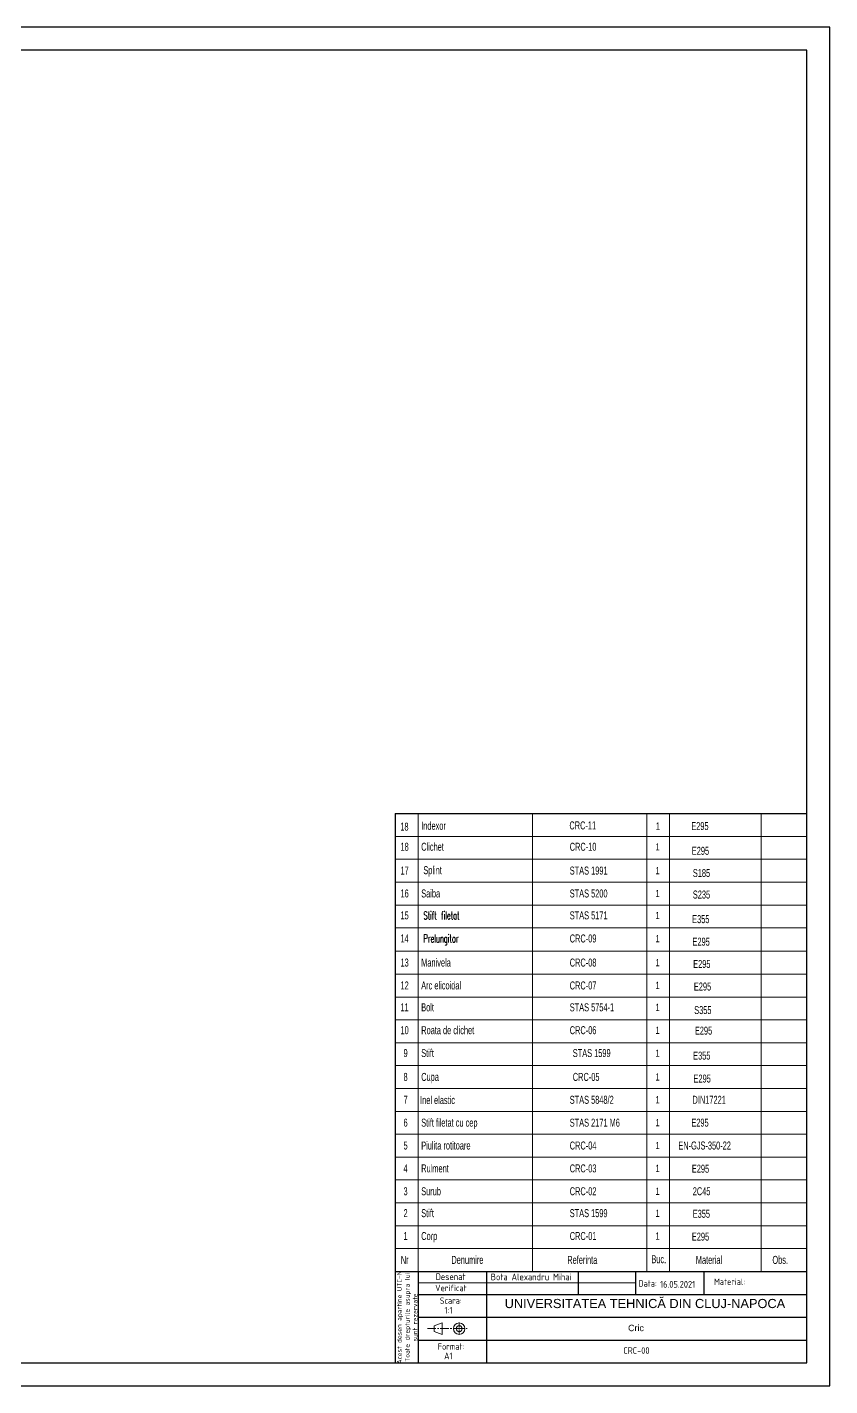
# Model space of a CAD drawing. Header units: millimetres. Extents: x 0 to 841, y 0 to 594.
# Drawn here: x 490 to 841, y 0 to 594 of the extents above; entities that cross this region are included whole.
import ezdxf

# ---------------------------------------------------------------- set-up
doc = ezdxf.new("R2010")
doc.units = ezdxf.units.MM
doc.header["$LTSCALE"] = 5
doc.linetypes.add('CENTER2', pattern=[1.125, 0.75, -0.125, 0.125, -0.125])
doc.layers.get('0').update_dxf_attribs({"lineweight": 30})
for name, color, linetype, lineweight in [('Hasura', 7, 'Continuous', 13), ('Thick', 7, 'Continuous', 30), ('Thin', 7, 'Continuous', 13)]:
    doc.layers.add(name, color=color, linetype=linetype, lineweight=lineweight)
doc.styles.add('SLDTEXTSTYLE0', font='TXT', dxfattribs={"width": 0.605})
doc.styles.add('SLDTEXTSTYLE1', font='TXT', dxfattribs={"width": 0.75})
doc.styles.add('SLDTEXTSTYLE2', font='TXT', dxfattribs={"width": 0.605, "bigfont": 'bigfont'})
doc.styles.get("Standard").update_dxf_attribs({"font": 'isocp.shx'})

# ---------------------------------------------------------------- blocks, each defined once
blk = doc.blocks.new('*U28')
at = {"layer": 'Thin', "color": 0, "linetype": 'CENTER2', "transparency": 16777216}
blk.add_line((-80.9, 0), (-63.54, 0), dxfattribs=at)
blk = doc.blocks.new('*U29')
at = {"layer": 'Thin', "color": 0, "linetype": 'CENTER2', "transparency": 16777216}
for p, q in [((-2.62, 0), (-0.5, 0)), ((0, 0.5), (0, 2.62)), ((0.5, 0), (2.62, 0)), ((0, -2.62), (0, -0.5))]:
    blk.add_line(p, q, dxfattribs=at)
at = {"layer": 'Thin', "color": 0, "linetype": 'Continuous', "transparency": 16777216}
for p, q in [((-0.25, 0), (0.25, 0)), ((0, -0.25), (0, 0.25))]:
    blk.add_line(p, q, dxfattribs=at)
blk = doc.blocks.new('SW_TABLEANNOTATION_0')
at = {"color": 0, "linetype": 'Continuous', "lineweight": 30}
for p, q in [((0, 0), (0, -200.21)), ((0, 0), (180, 0)), ((180, -200.21), (180, 0)), ((0, -200.21), (180, -200.21))]:
    blk.add_line(p, q, dxfattribs=at)
at = {"color": 0, "linetype": 'Continuous', "lineweight": 0}
for p, q in [((10, 0), (10, -190.21)), ((60, 0), (60, -190.21)), ((110, 0), (110, -190.21)), ((120, 0), (120, -190.21)), ((160, 0), (160, -190.21)), ((0, -20), (180, -20)), ((0, -30), (180, -30)), ((0, -40), (180, -40)), ((0, -50), (180, -50)), ((0, -60.21), (180, -60.21)), ((0, -70.21), (180, -70.21)), ((0, -80.21), (180, -80.21)), ((0, -90.21), (180, -90.21)), ((0, -100.21), (180, -100.21)), ((0, -110.21), (180, -110.21)), ((0, -120.21), (180, -120.21)), ((0, -130.21), (180, -130.21)), ((0, -140.21), (180, -140.21)), ((0, -150.21), (180, -150.21)), ((0, -160.21), (180, -160.21)), ((0, -170.21), (180, -170.21)), ((0, -180.21), (180, -180.21)), ((0, -190.21), (180, -190.21)), ((10, -190.21), (10, -200.21)), ((60, -190.21), (60, -200.21)), ((110, -190.21), (110, -200.21)), ((120, -190.21), (120, -200.21)), ((160, -190.21), (160, -200.21))]:
    blk.add_line(p, q, dxfattribs=at)
at = {"layer": 'Thin'}
blk.add_line((0, -10), (180, -10), dxfattribs=at)
at = {"color": 0, "linetype": 'Continuous', "lineweight": 0, "attachment_point": 1}
for s, insert, char_height, style in [('18', (2.26, -3.98), 3.5, 'SLDTEXTSTYLE0'), (' Indexor', (10.5, -3.57), 3.5, 'SLDTEXTSTYLE0'), ('CRC-11', (76.18, -3.42), 3.5, 'SLDTEXTSTYLE0'), ('1', (113.98, -3.89), 3.17, 'SLDTEXTSTYLE1'), ('E295', (129.46, -3.7), 3.5, 'SLDTEXTSTYLE0'), ('18', (2.33, -12.75), 3.5, 'SLDTEXTSTYLE0'), (' Clichet', (10.5, -12.75), 3.5, 'SLDTEXTSTYLE0'), ('1', (113.83, -12.96), 3.17, 'SLDTEXTSTYLE1'), ('E295', (129.7, -14.52), 3.5, 'SLDTEXTSTYLE0'), ('17', (2.33, -23.17), 3.5, 'SLDTEXTSTYLE0'), ('STAS 1991', (76.32, -23.17), 3.5, 'SLDTEXTSTYLE0'), ('1', (113.83, -23.34), 3.17, 'SLDTEXTSTYLE1'), ('S185', (130.15, -24.23), 3.5, 'SLDTEXTSTYLE0'), ('16', (2.33, -33.17), 3.5, 'SLDTEXTSTYLE0'), (' Saiba', (10.5, -33.17), 3.5, 'SLDTEXTSTYLE0'), ('STAS 5200', (76.32, -33.17), 3.5, 'SLDTEXTSTYLE0'), ('1', (113.83, -33.34), 3.17, 'SLDTEXTSTYLE1'), ('S235', (130.15, -33.65), 3.5, 'SLDTEXTSTYLE0'), ('15', (2.33, -42.75), 3.5, 'SLDTEXTSTYLE0'), (' Stift filetat', (10.5, -42.75), 3.5, 'SLDTEXTSTYLE2'), ('STAS 5171', (76.32, -42.75), 3.5, 'SLDTEXTSTYLE0'), ('1', (113.83, -42.96), 3.17, 'SLDTEXTSTYLE1'), ('E355', (129.85, -44.4), 3.5, 'SLDTEXTSTYLE0'), ('14', (2.33, -52.85), 3.5, 'SLDTEXTSTYLE0'), (' Prelungitor', (10.5, -52.85), 3.5, 'SLDTEXTSTYLE2'), ('CRC-09', (76.32, -52.85), 3.5, 'SLDTEXTSTYLE0'), ('1', (113.83, -53.07), 3.17, 'SLDTEXTSTYLE1'), ('E295', (130, -54.26), 3.5, 'SLDTEXTSTYLE0'), ('13', (2.33, -63.39), 3.5, 'SLDTEXTSTYLE0'), (' Manivela', (10.5, -63.39), 3.5, 'SLDTEXTSTYLE0'), ('CRC-08', (76.32, -63.39), 3.5, 'SLDTEXTSTYLE0'), ('1', (113.83, -63.55), 3.17, 'SLDTEXTSTYLE1'), ('E295', (130.3, -64), 3.5, 'SLDTEXTSTYLE0'), ('12', (2.33, -73.39), 3.5, 'SLDTEXTSTYLE0'), (' Arc elicoidal', (10.5, -73.39), 3.5, 'SLDTEXTSTYLE0'), ('CRC-07', (76.32, -73.39), 3.5, 'SLDTEXTSTYLE0'), ('1', (113.83, -73.55), 3.17, 'SLDTEXTSTYLE1'), ('E295', (130.6, -73.86), 3.5, 'SLDTEXTSTYLE0'), ('11', (2.33, -82.96), 3.5, 'SLDTEXTSTYLE0'), (' Bolt', (10.5, -82.96), 3.5, 'SLDTEXTSTYLE0'), ('STAS 5754-1', (76.32, -82.96), 3.5, 'SLDTEXTSTYLE0'), ('1', (113.83, -83.17), 3.17, 'SLDTEXTSTYLE1'), ('S355', (130.74, -84.16), 3.5, 'SLDTEXTSTYLE0'), ('10', (2.33, -92.96), 3.5, 'SLDTEXTSTYLE0'), (' Roata de clichet', (10.5, -92.96), 3.5, 'SLDTEXTSTYLE0'), ('CRC-06', (76.32, -92.96), 3.5, 'SLDTEXTSTYLE0'), ('1', (113.83, -93.17), 3.17, 'SLDTEXTSTYLE1'), ('E295', (131.04, -93.15), 3.5, 'SLDTEXTSTYLE0'), ('9', (3.66, -102.96), 3.5, 'SLDTEXTSTYLE0'), (' Stift ', (10.5, -102.96), 3.5, 'SLDTEXTSTYLE0'), ('STAS 1599', (77.66, -102.96), 3.5, 'SLDTEXTSTYLE0'), ('1', (113.83, -103.17), 3.17, 'SLDTEXTSTYLE1'), ('E355', (130.29, -104.08), 3.5, 'SLDTEXTSTYLE0'), ('8', (3.66, -113.39), 3.5, 'SLDTEXTSTYLE0'), (' Cupa', (10.5, -113.39), 3.5, 'SLDTEXTSTYLE0'), ('CRC-05', (77.66, -113.39), 3.5, 'SLDTEXTSTYLE0'), ('1', (113.83, -113.55), 3.17, 'SLDTEXTSTYLE1'), ('E295', (130.44, -114.11), 3.5, 'SLDTEXTSTYLE0'), ('7', (3.66, -123.39), 3.5, 'SLDTEXTSTYLE0'), (' Inel elastic', (10, -123.5), 3.5, 'SLDTEXTSTYLE0'), ('STAS 5848/2', (76.32, -123.39), 3.5, 'SLDTEXTSTYLE0'), ('1', (113.83, -123.55), 3.17, 'SLDTEXTSTYLE1'), ('DIN17221', (130, -123.39), 3.5, 'SLDTEXTSTYLE0'), ('6', (3.66, -133.39), 3.5, 'SLDTEXTSTYLE0'), (' Stift filetat cu cep', (10.5, -133.39), 3.5, 'SLDTEXTSTYLE0'), ('STAS 2171 M6', (76.32, -133.39), 3.5, 'SLDTEXTSTYLE0'), ('1', (113.83, -133.55), 3.17, 'SLDTEXTSTYLE1'), ('E295', (129.5, -133.39), 3.5, 'SLDTEXTSTYLE0'), ('5', (3.66, -143.39), 3.5, 'SLDTEXTSTYLE0'), (' Piulita rotitoare', (10.5, -143.39), 3.5, 'SLDTEXTSTYLE0'), ('CRC-04', (76.32, -143.39), 3.5, 'SLDTEXTSTYLE0'), ('1', (113.83, -143.55), 3.17, 'SLDTEXTSTYLE1'), (' EN-GJS-350-22', (122.9, -143.39), 3.5, 'SLDTEXTSTYLE0'), ('4', (3.66, -153.39), 3.5, 'SLDTEXTSTYLE0'), (' Rulment', (10.5, -153.39), 3.5, 'SLDTEXTSTYLE0'), ('CRC-03', (76.32, -153.39), 3.5, 'SLDTEXTSTYLE0'), ('1', (113.83, -153.55), 3.17, 'SLDTEXTSTYLE1'), ('E295', (129.72, -153.52), 3.5, 'SLDTEXTSTYLE0'), ('3', (3.66, -163.39), 3.5, 'SLDTEXTSTYLE0'), (' Surub', (10.5, -163.39), 3.5, 'SLDTEXTSTYLE0'), ('CRC-02', (76.32, -163.39), 3.5, 'SLDTEXTSTYLE0'), ('1', (113.83, -163.55), 3.17, 'SLDTEXTSTYLE1'), ('2C45', (130.11, -163.39), 3.5, 'SLDTEXTSTYLE0'), ('2', (3.66, -172.96), 3.5, 'SLDTEXTSTYLE0'), (' Stift ', (10.5, -172.96), 3.5, 'SLDTEXTSTYLE0'), ('STAS 1599', (76.32, -172.96), 3.5, 'SLDTEXTSTYLE0'), ('1', (113.83, -173.17), 3.17, 'SLDTEXTSTYLE1'), ('E355', (130.09, -173.23), 3.5, 'SLDTEXTSTYLE0'), ('1', (3.66, -182.96), 3.5, 'SLDTEXTSTYLE0'), (' Corp', (10.5, -182.96), 3.5, 'SLDTEXTSTYLE0'), ('CRC-01', (76.32, -182.96), 3.5, 'SLDTEXTSTYLE0'), ('1', (113.83, -183.17), 3.17, 'SLDTEXTSTYLE1'), ('Nr', (2.46, -193.39), 3.5, 'SLDTEXTSTYLE0'), ('Denumire', (24.58, -193.39), 3.5, 'SLDTEXTSTYLE0'), ('Referinta', (75.25, -193.39), 3.5, 'SLDTEXTSTYLE0'), ('Material', (131.45, -193.39), 3.5, 'SLDTEXTSTYLE0'), ('Obs.', (164.92, -193.39), 3.5, 'SLDTEXTSTYLE0')]:
    blk.add_mtext(s, dxfattribs=dict(at, insert=insert, char_height=char_height, style=style))
at = {"color": 0, "linetype": 'Continuous', "lineweight": 0, "char_height": 3.5, "style": 'SLDTEXTSTYLE0'}
for s, insert, width, attachment_point in [('CRC-10', (76.32, -12.75), 38.4707, 1), ('Splint', (12.32, -23), 35.796, 1), ('E295', (129.72, -183.22), 1.0469, 1), ('\\pxqc;Buc.', (115.26, -194.87), 8.8121, 5)]:
    blk.add_mtext(s, dxfattribs=dict(at, insert=insert, width=width, attachment_point=attachment_point))

msp = doc.modelspace()

# ---------------------------------------------------------------- linework, layer by layer
at = {"layer": 'Thick'}
for p, q in [((651, 50), (831, 50)), ((651, 50), (651, 10)), ((651, 50), (831, 50)), ((661, 50), (661, 10)), ((691, 50), (691, 40)), ((731, 50), (731, 40)), ((756, 50), (756, 40)), ((786, 50), (786, 40)), ((661, 40), (831, 40)), ((691, 40), (691, 10)), ((661, 30), (831, 30)), ((661, 20), (831, 20))]:
    msp.add_line(p, q, dxfattribs=at)
for points in [[(0, 0), (841, 0), (841, 594), (0, 594)], [(20, 10), (831, 10), (831, 584), (20, 584)]]:
    msp.add_lwpolyline(points, close=True, dxfattribs=at)
at = {"layer": 'Thin'}
for p, q in [((651, 50), (661, 50)), ((761, 50), (771, 50)), ((661, 45), (756, 45)), ((668, 26.29), (671.5, 27.48)), ((668, 24.98), (668, 26.29)), ((668, 25), (668, 23.7)), ((671.5, 27.48), (671.5, 24.98)), ((671.5, 22.5), (671.5, 25)), ((668, 23.7), (671.5, 22.5))]:
    msp.add_line(p, q, dxfattribs=at)
for radius in [2.5, 1.3]:
    msp.add_circle((679, 25), radius, dxfattribs=at)

# ---------------------------------------------------------------- block references
at = {"layer": 'Hasura', "xscale": 0.9998649908344663, "yscale": 0.9998649908344663, "zscale": 0.9998649908344663}
msp.add_blockref('SW_TABLEANNOTATION_0', (651, 250.18), dxfattribs=at)
at = {"layer": 'Thin', "linetype": 'CENTER2'}
for name, p in [('*U28', (746, 25)), ('*U29', (679, 25))]:
    msp.add_blockref(name, p, dxfattribs=at)

# ---------------------------------------------------------------- texts
at = {"layer": 'Thin'}
for s, height, p in [('Desenat', 2.956, (668.68, 46.21)), ('Bota Alexandru Mihai', 2.9558, (692.8, 46.15)), ('Verificat', 2.791, (668.51, 41.38)), ('16.05.2021', 2.956, (766.8, 42.9)), ('1:1', 2.956, (672.59, 31.59)), ('A1', 2.956, (672.38, 11.61)), ('CRC-00', 2.956, (750.75, 13.96))]:
    msp.add_text(s, height=height, dxfattribs=at).set_placement(p)
at = {"layer": 'Thin', "insert": (651.82, 11.3), "char_height": 2.0543, "attachment_point": 1, "rotation": 90}
msp.add_mtext_dynamic_manual_height_columns('\\pxqc;{\\Fisocp2|c238;Acest desen apartine\\Fisocp2|c0; UTC-N\\PToate drepturile asupra lui sunt rezervate}', width=37.1946, gutter_width=10.27, heights=[10.19], dxfattribs=at)
at = {"layer": 'Thin', "attachment_point": 1}
for s, width, heights, insert, char_height in [('Data:', 16.3071, [0], (757.36, 46.16), 2.791), ('Material: ', 28.8648, [7.12], (790.4, 46.9), 2.791), ('\\pxqc;Scara:', 26.5013, [0], (662.07, 38.63), 2.7907), ('\\pxqc;{\\fArial|b0|i0|c0|p34;UNIVERSITATEA TEHNIC\\fArial|b0|i0|c238|p34;Ă\\fArial|b0|i0|c0|p34; DIN CLUJ-NAPOCA}', 138.7202, [0], (690.82, 37.99), 4), ('\\pxqc;{\\fArial|b0|i0|c0|p34;Cric}', 99.5492, [0], (706.51, 26.69), 2.7907), ('\\pxqc;Format:', 26.6435, [0], (662.14, 18.61), 2.7907)]:
    msp.add_mtext_dynamic_manual_height_columns(s, width=width, gutter_width=13.95, heights=heights, dxfattribs=dict(at, insert=insert, char_height=char_height))

doc.saveas('drawing.dxf')
